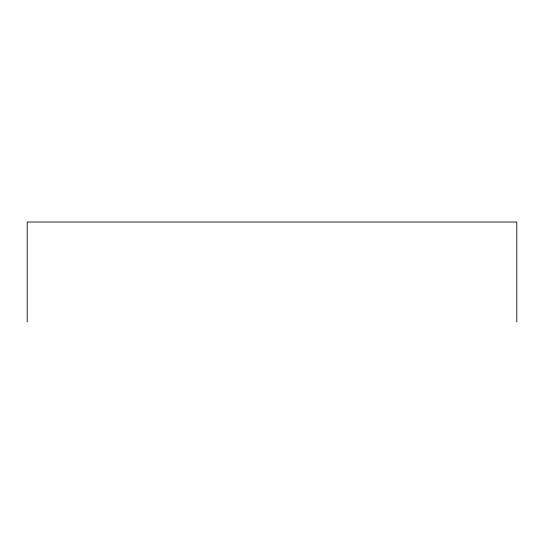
<?xml version="1.0" encoding="UTF-8"?>
<svg xmlns="http://www.w3.org/2000/svg" width="544" height="544" viewBox="0 0 544 544"><rect width="100%" height="100%" fill="white"/><g stroke="black" fill="none" stroke-linecap="round" stroke-linejoin="round"><path stroke-width="0.82" d="M516.8 321.98L516.8 222.02L27.2 222.02L27.2 321.98"/></g></svg>
